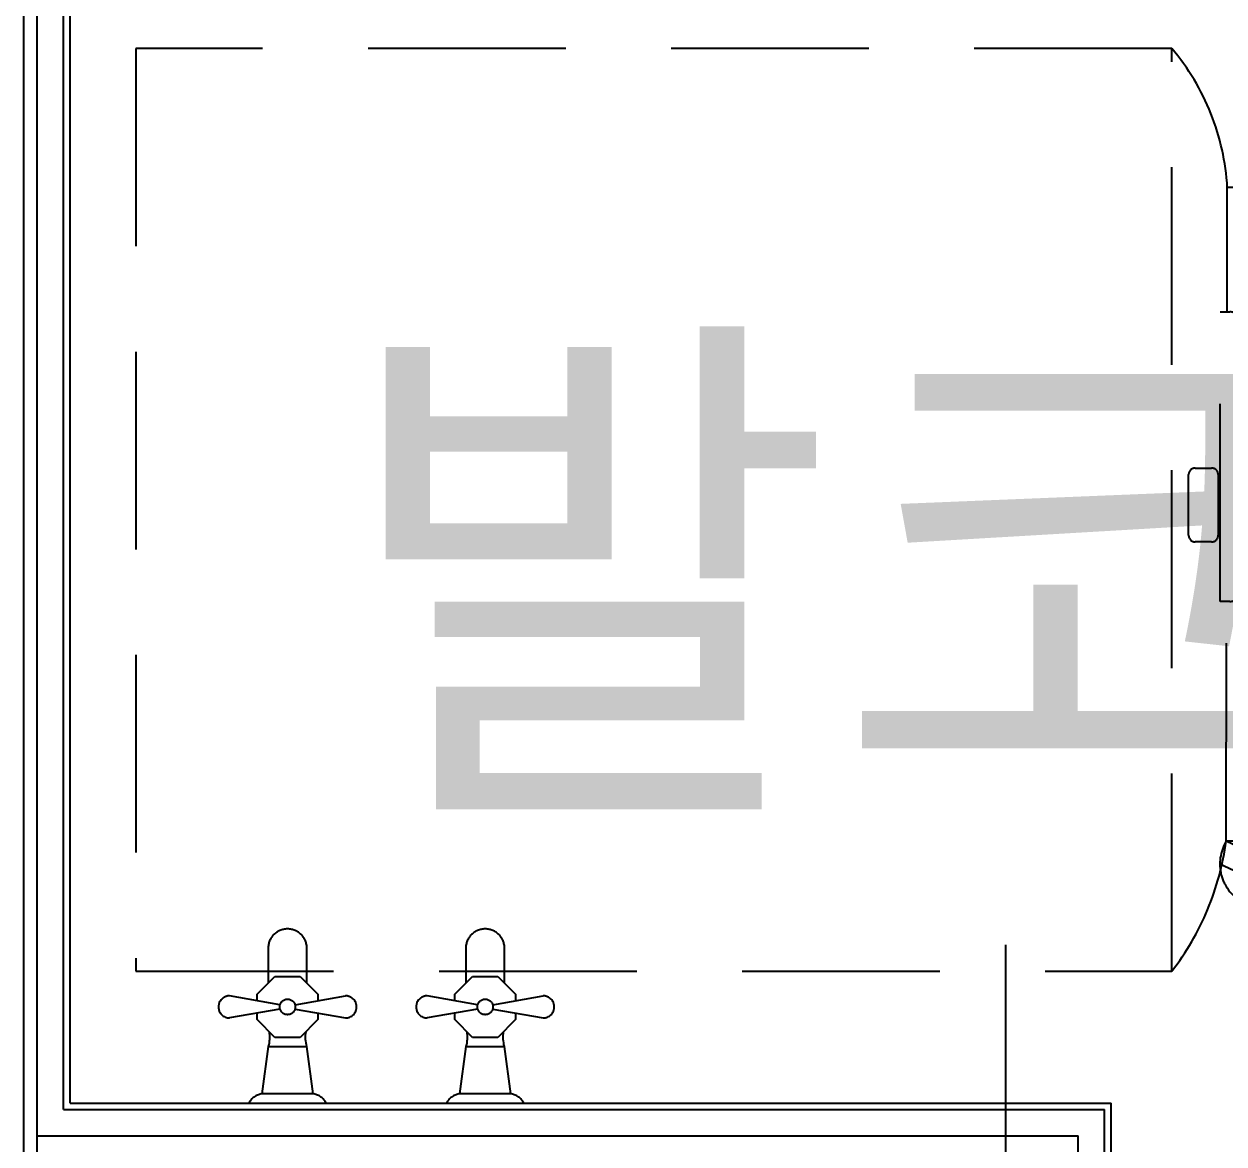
# Model space of a CAD drawing. Header units: millimetres. Extents: x 7086022 to 7120578, y 229555 to 276126.
# Drawn here: x 7106238 to 7107149, y 242629 to 243479 of the extents above; entities that cross this region are included whole.
import ezdxf
from ezdxf.enums import TextEntityAlignment as Align
from ezdxf.xclip import XClip

# ---------------------------------------------------------------- set-up
doc = ezdxf.new("R2010")
doc.units = ezdxf.units.MM
doc.header["$LTSCALE"] = 100
doc.header["$XCLIPFRAME"] = 2
doc.linetypes.add('U-84D-EX$0$CEN', pattern=[62, 60, -1, 0, -1])
doc.linetypes.add('U-84D-EX$0$HID', pattern=[2.3, 1.5, -0.8])
for name, color, linetype in [('BP', 7, 'Continuous'), ('TEXT', 2, 'Continuous'), ('U-84D-EX$0$CON', 2, 'Continuous'), ('U-84D-EX$0$FIN', 5, 'Continuous'), ('U-84D-EX$0$FUR_미설치가구', 8, 'U-84D-EX$0$HID'), ('U-84D-EX$0$INSUL_line', 8, 'Continuous'), ('U-84D-EX$0$S-ELE', 4, 'Continuous'), ('U-84D-EX$0$STXS', 8, 'Continuous')]:
    doc.layers.add(name, color=color, linetype=linetype)
doc.layers.add('U-84D-EX$0$MC', color=152, linetype='Continuous', plot=False)
doc.styles.add('맑은 고딕', font='')
doc.styles.get('맑은 고딕').set_extended_font_data('Malgun Gothic')

# ---------------------------------------------------------------- blocks, each defined once
blk = doc.blocks.new('U-84D-EX$0$세탁기')
at = {"layer": 'U-84D-EX$0$FUR_미설치가구'}
for p, q in [((765.6, 1178.08), (805.64, 1263.52)), ((819.48, 1253.6), (618.7, 822.58)), ((601.18, 827.28), (678.31, 991.79)), ((568.18, 864.1), (138.41, 863.9)), ((108.55, 844.96), (598.04, 845.15)), ((199.77, 828.04), (105.41, 828.22)), ((601.18, 827.28), (419.49, 827.66)), ((0, 786.12), (0, 0)), ((700, 786.12), (0, 786.12)), ((700, 0), (700, 786.12)), ((0, 0), (700, 0))]:
    blk.add_line(p, q, dxfattribs=at)
for points in [[(601.18, 827.28), (604.64, 825.67, 0.414214), (648.49, 841.63), (824.03, 1218.53, 0.414214), (808.07, 1262.39), (805.64, 1263.52)], [(601.18, 827.28), (601.18, 831.1, 0.414214), (568.18, 864.1), (138.41, 863.9, 0.414214), (105.41, 830.9), (105.41, 828.22)]]:
    blk.add_lwpolyline(points, format="xyb", dxfattribs=at)
for points in [[(680.45, 990.79), (673.88, 993.86), (760.82, 1180.31), (767.4, 1177.24, -0.414214), (771.12, 1167.01), (690.69, 994.52, -0.414214)], [(419.49, 830.03), (419.49, 822.77), (199.77, 822.77), (199.77, 830.03, -0.414214), (207.47, 837.73), (411.79, 837.73, -0.414214)], [(369.31, 821.28, -0.414214), (374.31, 816.28), (374.31, 803.8, -0.414214), (369.31, 798.8), (323.28, 798.8, -0.414214), (318.28, 803.8), (318.28, 816.28, -0.414214), (323.28, 821.28)]]:
    blk.add_lwpolyline(points, format="xyb", close=True, dxfattribs=at)
for centre, radius, start, end in [((115.79, 649.24), 179.28, 93.31955, 130.22832), ((574.05, 622.95), 206.13, 52.33518, 82.43627)]:
    blk.add_arc(centre, radius, start, end, dxfattribs=at)
blk = doc.blocks.new('U-84D-EX$0$FUR_발코니_수전')
at = {"layer": 'U-84D-EX$0$STXS'}
for p, q in [((0, 0), (-29.24, 0)), ((0, 0), (-29.24, 0)), ((29.24, 0), (0, 0)), ((29.24, 0), (0, 0)), ((-19.91, -6.96), (0, -6.96)), ((-19.91, -6.96), (0, -6.96)), ((-14.34, -42.94), (-19.32, -6.96)), ((-14.34, -42.94), (-19.32, -6.96)), ((0, -6.96), (19.91, -6.96)), ((0, -6.96), (19.91, -6.96)), ((19.32, -6.96), (14.34, -42.94)), ((19.32, -6.96), (14.34, -42.94)), ((0, -42.94), (-14.34, -42.94)), ((0, -42.94), (-14.34, -42.94)), ((14.34, -42.94), (0, -42.94)), ((14.34, -42.94), (0, -42.94)), ((-23.1, -63.37), (-9.57, -49.84)), ((-23.1, -63.37), (-9.57, -49.84)), ((-9.57, -49.84), (9.57, -49.84)), ((-9.57, -49.84), (9.57, -49.84)), ((9.57, -49.84), (23.1, -63.37)), ((9.57, -49.84), (23.1, -63.37)), ((-23.1, -68.25), (-23.1, -63.37)), ((-23.1, -68.25), (-23.1, -63.37)), ((23.1, -63.37), (23.1, -68.25)), ((23.1, -63.37), (23.1, -68.25)), ((-5.84, -71.27), (-44.05, -64.57)), ((-5.84, -71.27), (-44.05, -64.57)), ((5.84, -71.27), (44.05, -64.57)), ((5.84, -71.27), (44.05, -64.57)), ((-5.84, -74.61), (-44.05, -81.31)), ((-5.84, -74.61), (-44.05, -81.31)), ((-23.1, -82.51), (-23.1, -77.64)), ((-23.1, -82.51), (-23.1, -77.64)), ((5.84, -74.61), (44.05, -81.31)), ((5.84, -74.61), (44.05, -81.31)), ((23.1, -77.64), (23.1, -82.51)), ((23.1, -77.64), (23.1, -82.51)), ((-9.57, -96.04), (-23.1, -82.51)), ((-9.57, -96.04), (-23.1, -82.51)), ((-14.73, -90.88), (-14.73, -117.33)), ((-14.73, -90.88), (-14.73, -117.33)), ((23.1, -82.51), (9.57, -96.04)), ((23.1, -82.51), (9.57, -96.04)), ((14.73, -117.33), (14.73, -90.88)), ((14.73, -117.33), (14.73, -90.88)), ((9.57, -96.04), (-9.57, -96.04)), ((9.57, -96.04), (-9.57, -96.04))]:
    blk.add_line(p, q, dxfattribs=at)
blk.add_circle((0, -72.94), 5.91, dxfattribs=at)
blk.add_circle((0, -72.94), 5.91, dxfattribs=at)
for centre, radius, start, end in [((-17.48, 6.04), 13.23, 207.18523, 259.41198), ((-17.48, 6.04), 13.23, 207.18523, 259.41198), ((17.48, 6.04), 13.23, 280.58802, 332.81477), ((17.48, 6.04), 13.23, 280.58802, 332.81477), ((-41.6, -49.9), 28.14, 351.51099, 14.30798), ((-41.6, -49.9), 28.14, 351.51099, 14.30798), ((41.6, -49.9), 28.14, 165.69202, 188.48901), ((41.6, -49.9), 28.14, 165.69202, 188.48901), ((-44.05, -72.94), 8.37, 90, 270), ((-44.05, -72.94), 8.37, 90, 270), ((44.05, -72.94), 8.37, 270, 90), ((44.05, -72.94), 8.37, 270, 90), ((0, -117.33), 14.73, 180, 0), ((0, -117.33), 14.73, 180, 0)]:
    blk.add_arc(centre, radius, start, end, dxfattribs=at)
blk = doc.blocks.new('U-84D-EX$0$S-CEN')
at = {"layer": 'U-84D-EX$0$S-ELE', "color": 8, "linetype": 'U-84D-EX$0$CEN'}
blk.add_line((-12735, 9595), (-11230, 9595), dxfattribs=at)
blk = doc.blocks.new('U-84D-EX', base_point=(0, 0))
at = {"layer": 'U-84D-EX$0$CON'}
blk.add_line((-5670, -125), (-3730, -125), dxfattribs=at)
at = {"layer": 'U-84D-EX$0$FIN'}
for p, q in [((-4735, -160), (-4735, -950)), ((-4735, -160), (-3820, -160)), ((-5635, -950), (-4735, -950))]:
    blk.add_line(p, q, dxfattribs=at)
at = {"layer": 'U-84D-EX$0$INSUL_line'}
for p, q in [((-4760, -135), (-3820, -135)), ((-4760, -135), (-4760, -925)), ((-4740, -155), (-4740, -945)), ((-4740, -155), (-3820, -155)), ((-5660, -925), (-4760, -925)), ((-5640, -945), (-4740, -945))]:
    blk.add_line(p, q, dxfattribs=at)
at = {"layer": 'U-84D-EX$0$MC'}
blk.add_line((-6215, -135), (200, -135), dxfattribs=at)
at = {"layer": 'U-84D-EX$0$FUR_미설치가구', "rotation": 180}
blk.add_blockref('U-84D-EX$0$세탁기', (-3935, -210), dxfattribs=at)
at = {"layer": 'U-84D-EX$0$S-ELE'}
blk.add_blockref('U-84D-EX$0$S-CEN', (6615, -10465), dxfattribs=at)
at = {"layer": 'U-84D-EX$0$STXS', "extrusion": (0, 0, -1), "xscale": -1, "zscale": -1, "rotation": 270}
for p in [(4735, -325), (4735, -475)]:
    blk.add_blockref('U-84D-EX$0$FUR_발코니_수전', p, dxfattribs=at)
blk = doc.blocks.new('302 NAME')
at = {"layer": 'TEXT', "linetype": 'Continuous', "style": '맑은 고딕'}
blk.add_text('발코니2', height=300, dxfattribs=at).set_placement((7107153.44, 243060.69), align=Align.MIDDLE_CENTER)
blk = doc.blocks.new('A$C9892afa6')
at = {"layer": 'TEXT'}
blk.add_blockref('302 NAME', (-7090708.06, -240124.92), dxfattribs=at)

msp = doc.modelspace()

# ---------------------------------------------------------------- block references
at = {"layer": 'BP'}
ref = msp.add_blockref('U-84D-EX', (7106113.06, 247394.92), dxfattribs=dict(at, rotation=90))
XClip(ref).set_block_clipping_path([(324.9999999999, 0), (324.9999999967, -2999.9999999991), (2544.9999999997, -2999.9999999991), (2544.9999999997, -1934.9999999991), (6614.9999999999, -1934.9999999991), (6614.9999999999, -10964.9999999991), (-9540.0000000001, -10964.9999999991), (-9540.0000000001, -17.3253110833)])

# ---------------------------------------------------------------- next in the draw order: block references
msp.add_blockref('A$C9892afa6', (7090708.06, 240124.92), dxfattribs=at)

doc.saveas('drawing.dxf')
